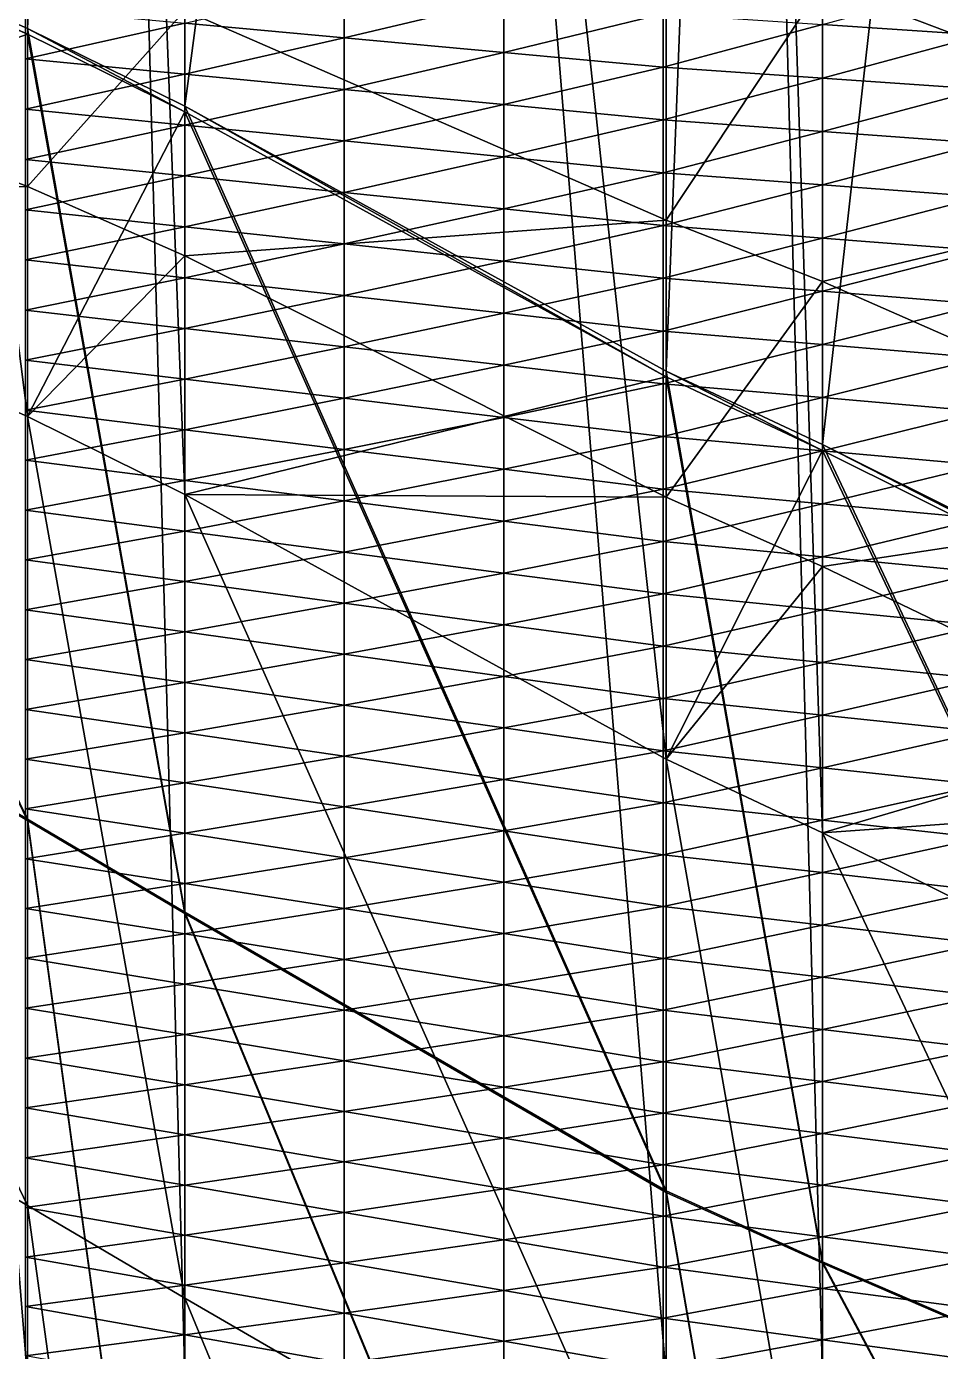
# Model space of a CAD drawing. Header units: metres. Extents: x -3 to 177, y -14 to 14.
# Drawn here: x 27.954 to 31.035, y -9.907 to -5.437 of the extents above; entities that cross this region are included whole.
import ezdxf

# ---------------------------------------------------------------- set-up
doc = ezdxf.new("R2010")
doc.units = ezdxf.units.M
for name, color, linetype, true_color in [('DB_5', 7, 'Continuous', 0x99866a), ('HOLD_5', 7, 'Continuous', 0xdf9582), ('HULL', 7, 'Continuous', 0x528ba5), ('PARTITION_5_S', 7, 'Continuous', 0xc9ac7a), ('WBT_5_S', 7, 'Continuous', 0x417c9f)]:
    doc.layers.add(name, color=color, linetype=linetype, true_color=true_color)

msp = doc.modelspace()

# ---------------------------------------------------------------- linework, layer by layer
at = {"layer": 'DB_5'}
for points in [[(30.6375, 8.157, 1.75), (32.2637, -8.9679, 1.75), (32.2637, 8.9679, 1.75)], [(30.1105, 7.9089, 1.75), (30.6375, -8.157, 1.75), (30.6375, 8.157, 1.75)], [(30.6375, 8.157, 1.75), (30.6375, -8.157, 1.75), (32.2637, -8.9679, 1.75)], [(28.4875, 7.0151, 1.75), (30.1105, -7.9089, 1.75), (30.1105, 7.9089, 1.75)], [(30.1105, 7.9089, 1.75), (30.1105, -7.9089, 1.75), (30.6375, -8.157, 1.75)], [(27.9572, 6.7528, 1.75), (28.4875, -7.0151, 1.75), (28.4875, 7.0151, 1.75)], [(28.4875, 7.0151, 1.75), (28.4875, -7.0151, 1.75), (30.1105, -7.9089, 1.75)], [(26.3375, 6.0386, 1.75), (27.9572, -6.7528, 1.75), (27.9572, 6.7528, 1.75)], [(27.9572, 6.7528, 1.75), (27.9572, -6.7528, 1.75), (28.4875, -7.0151, 1.75)], [(26.3375, 6.0386, 1.75), (26.3375, -6.0386, 1.75), (27.9572, -6.7528, 1.75)], [(30.6375, -5.2937, 0.7), (32.2637, -4.6807, 0.35), (32.2637, -5.9101, 0.7)], [(28.4875, -5.3827, 1.05), (30.1105, -5.1135, 0.7), (30.1105, -6.09, 1.05)], [(30.1105, -6.09, 1.05), (30.1105, -5.1135, 0.7), (30.6375, -5.2937, 0.7)], [(26.3375, -5.3452, 1.4), (27.9572, -5.1788, 1.05), (27.9572, -5.9763, 1.4)], [(27.9572, -5.9763, 1.4), (27.9572, -5.1788, 1.05), (28.4875, -5.3827, 1.05)], [(30.1105, -6.09, 1.05), (30.6375, -5.2937, 0.7), (30.6375, -6.2967, 1.05)], [(30.6375, -6.2967, 1.05), (30.6375, -5.2937, 0.7), (32.2637, -5.9101, 0.7)], [(26.3375, -6.0386, 1.75), (26.3375, -5.3452, 1.4), (27.9572, -5.9763, 1.4)], [(27.9572, -5.9763, 1.4), (28.4875, -5.3827, 1.05), (28.4875, -6.2104, 1.4)], [(28.4875, -6.2104, 1.4), (28.4875, -5.3827, 1.05), (30.1105, -6.09, 1.05)], [(30.6375, -6.2967, 1.05), (32.2637, -5.9101, 0.7), (32.2637, -7.0127, 1.05)], [(26.3375, -6.0386, 1.75), (27.9572, -5.9763, 1.4), (27.9572, -6.7528, 1.75)], [(27.9572, -6.7528, 1.75), (27.9572, -5.9763, 1.4), (28.4875, -6.2104, 1.4)], [(28.4875, -6.2104, 1.4), (30.1105, -6.09, 1.05), (30.1105, -7.0243, 1.4)], [(30.1105, -7.0243, 1.4), (30.1105, -6.09, 1.05), (30.6375, -6.2967, 1.05)], [(27.9572, -6.7528, 1.75), (28.4875, -6.2104, 1.4), (28.4875, -7.0151, 1.75)], [(28.4875, -7.0151, 1.75), (28.4875, -6.2104, 1.4), (30.1105, -7.0243, 1.4)], [(30.1105, -7.0243, 1.4), (30.6375, -6.2967, 1.05), (30.6375, -7.2582, 1.4)], [(30.6375, -7.2582, 1.4), (30.6375, -6.2967, 1.05), (32.2637, -7.0127, 1.05)], [(28.4875, -7.0151, 1.75), (30.1105, -7.0243, 1.4), (30.1105, -7.9089, 1.75)], [(30.6375, -7.2582, 1.4), (32.2637, -7.0127, 1.05), (32.2637, -8.0407, 1.4)], [(30.1105, -7.9089, 1.75), (30.1105, -7.0243, 1.4), (30.6375, -7.2582, 1.4)], [(30.1105, -7.9089, 1.75), (30.6375, -7.2582, 1.4), (30.6375, -8.157, 1.75)], [(30.6375, -8.157, 1.75), (30.6375, -7.2582, 1.4), (32.2637, -8.0407, 1.4)], [(30.6375, -8.157, 1.75), (32.2637, -8.0407, 1.4), (32.2637, -8.9679, 1.75)]]:
    msp.add_3dface(points, dxfattribs=at)
at = {"layer": 'HOLD_5'}
for points in [[(26.3375, 9.996, 14.6), (26.3375, -9.996, 14.6), (27.9572, -9.996, 14.6)], [(26.3375, 9.996, 14.6), (27.9572, -9.996, 14.6), (27.9572, 9.996, 14.6)], [(27.9572, 9.996, 14.6), (27.9572, -9.996, 14.6), (28.4875, -9.996, 14.6)], [(27.9572, 9.996, 14.6), (28.4875, -9.996, 14.6), (28.4875, 9.996, 14.6)], [(28.4875, 9.996, 14.6), (28.4875, -9.996, 14.6), (30.1105, -9.996, 14.6)], [(28.4875, 9.996, 14.6), (30.1105, -9.996, 14.6), (30.1105, 9.996, 14.6)], [(30.1105, 9.996, 14.6), (30.1105, -9.996, 14.6), (30.6375, -9.996, 14.6)], [(30.1105, 9.996, 14.6), (30.6375, -9.996, 14.6), (30.6375, 9.996, 14.6)], [(30.6375, 9.996, 14.6), (30.6375, -9.996, 14.6), (32.2637, -9.996, 14.6)], [(30.6375, 9.996, 14.6), (32.2637, -9.996, 14.6), (32.2637, 9.996, 14.6)], [(30.6375, -6.8471, 1.75), (30.6375, 6.8471, 1.75), (32.2637, 7.6584, 1.75)], [(30.6375, -6.8471, 1.75), (32.2637, 7.6584, 1.75), (32.2637, -7.6584, 1.75)], [(30.1105, -6.599, 1.75), (30.1105, 6.599, 1.75), (30.6375, 6.8471, 1.75)], [(30.1105, -6.599, 1.75), (30.6375, 6.8471, 1.75), (30.6375, -6.8471, 1.75)], [(28.4875, -5.7053, 1.75), (28.4875, 5.7053, 1.75), (30.1105, 6.599, 1.75)], [(28.4875, -5.7053, 1.75), (30.1105, 6.599, 1.75), (30.1105, -6.599, 1.75)], [(27.9572, -5.4432, 1.75), (27.9572, 5.4432, 1.75), (28.4875, 5.7053, 1.75)], [(27.9572, -5.4432, 1.75), (28.4875, 5.7053, 1.75), (28.4875, -5.7053, 1.75)], [(26.3375, -4.7297, 1.75), (27.9572, 5.4432, 1.75), (27.9572, -5.4432, 1.75)], [(26.3375, -7.1637, 3.0035), (26.3375, -4.7297, 1.75), (27.9572, -8.1114, 3.0035)], [(26.3375, -4.7297, 1.75), (27.9572, -5.4432, 1.75), (27.9572, -8.1114, 3.0035)], [(27.9572, -8.1114, 3.0035), (27.9572, -5.4432, 1.75), (28.4875, -8.4243, 3.0035)], [(27.9572, -5.4432, 1.75), (28.4875, -5.7053, 1.75), (28.4875, -8.4243, 3.0035)], [(28.4875, -8.4243, 3.0035), (28.4875, -5.7053, 1.75), (30.1105, -9.3652, 3.0034)], [(28.4875, -5.7053, 1.75), (30.1105, -6.599, 1.75), (30.1105, -9.3652, 3.0034)], [(30.1105, -9.3652, 3.0034), (30.1105, -6.599, 1.75), (30.6375, -9.6042, 3.0034)], [(30.1105, -6.599, 1.75), (30.6375, -6.8471, 1.75), (30.6375, -9.6042, 3.0034)], [(30.6375, -9.6042, 3.0034), (30.6375, -6.8471, 1.75), (32.2637, -10.3059, 3.0033)], [(30.6375, -6.8471, 1.75), (32.2637, -7.6584, 1.75), (32.2637, -10.3059, 3.0033)], [(26.3375, -11.4062, 5.7529), (26.3375, -7.1637, 3.0035), (27.9572, -11.8461, 5.7527)], [(26.3375, -7.1637, 3.0035), (27.9572, -8.1114, 3.0035), (27.9572, -11.8461, 5.7527)], [(27.9572, -11.8461, 5.7527), (27.9572, -8.1114, 3.0035), (28.4875, -11.978, 5.7526)], [(27.9572, -8.1114, 3.0035), (28.4875, -8.4243, 3.0035), (28.4875, -11.978, 5.7526)], [(28.4875, -11.978, 5.7526), (28.4875, -8.4243, 3.0035), (30.1105, -12.3503, 5.7523)], [(28.4875, -8.4243, 3.0035), (30.1105, -9.3652, 3.0034), (30.1105, -12.3503, 5.7523)], [(30.1105, -12.3503, 5.7523), (30.1105, -9.3652, 3.0034), (30.6375, -12.4294, 5.7522)], [(30.1105, -9.3652, 3.0034), (30.6375, -9.6042, 3.0034), (30.6375, -12.4294, 5.7522)], [(30.6375, -12.4294, 5.7522), (30.6375, -9.6042, 3.0034), (32.2637, -12.6575, 5.7519)], [(30.6375, -9.6042, 3.0034), (32.2637, -10.3059, 3.0033), (32.2637, -12.6575, 5.7519)]]:
    msp.add_3dface(points, dxfattribs=at)
at = {"layer": 'HULL'}
for points in [[(28.4875, -5.4255, 1.0676), (29.025, -5.3002, 0.9306), (29.025, -5.4748, 0.999)], [(29.025, -5.4748, 0.999), (29.025, -5.3002, 0.9306), (29.5625, -5.3473, 0.8645)], [(30.6375, -5.4304, 0.746), (31.175, -5.284, 0.6348), (31.175, -5.4663, 0.6936)], [(29.025, -5.4748, 0.999), (29.5625, -5.3473, 0.8645), (29.5625, -5.5241, 0.9304)], [(29.5625, -5.5241, 0.9304), (29.5625, -5.3473, 0.8645), (30.1, -5.3945, 0.7984)], [(27.95, -5.5461, 1.2105), (27.95, -5.3761, 1.1362), (28.4875, -5.4255, 1.0676)], [(29.5625, -5.5241, 0.9304), (30.1, -5.3945, 0.7984), (30.1, -5.5735, 0.8619)], [(30.1, -5.5735, 0.8619), (30.1, -5.3945, 0.7984), (30.6375, -5.4304, 0.746)], [(27.95, -5.5461, 1.2105), (28.4875, -5.4255, 1.0676), (28.4875, -5.5976, 1.1396)], [(28.4875, -5.5976, 1.1396), (28.4875, -5.4255, 1.0676), (29.025, -5.4748, 0.999)], [(30.1, -5.5735, 0.8619), (30.6375, -5.4304, 0.746), (30.6375, -5.6109, 0.8075)], [(30.6375, -5.6109, 0.8075), (30.6375, -5.4304, 0.746), (31.175, -5.4663, 0.6936)], [(28.4875, -5.5976, 1.1396), (29.025, -5.4748, 0.999), (29.025, -5.649, 1.0687)], [(29.025, -5.649, 1.0687), (29.025, -5.4748, 0.999), (29.5625, -5.5241, 0.9304)], [(30.6375, -5.6109, 0.8075), (31.175, -5.4663, 0.6936), (31.175, -5.6483, 0.7531)], [(29.025, -5.649, 1.0687), (29.5625, -5.5241, 0.9304), (29.5625, -5.7004, 0.9978)], [(29.5625, -5.7004, 0.9978), (29.5625, -5.5241, 0.9304), (30.1, -5.5735, 0.8619)], [(27.95, -5.7158, 1.2855), (27.95, -5.5461, 1.2105), (28.4875, -5.5976, 1.1396)], [(29.5625, -5.7004, 0.9978), (30.1, -5.5735, 0.8619), (30.1, -5.7519, 0.9269)], [(30.1, -5.7519, 0.9269), (30.1, -5.5735, 0.8619), (30.6375, -5.6109, 0.8075)], [(27.95, -5.7158, 1.2855), (28.4875, -5.5976, 1.1396), (28.4875, -5.7694, 1.2122)], [(28.4875, -5.7694, 1.2122), (28.4875, -5.5976, 1.1396), (29.025, -5.649, 1.0687)], [(30.1, -5.7519, 0.9269), (30.6375, -5.6109, 0.8075), (30.6375, -5.7909, 0.8704)], [(30.6375, -5.7909, 0.8704), (30.6375, -5.6109, 0.8075), (31.175, -5.6483, 0.7531)], [(28.4875, -5.7694, 1.2122), (29.025, -5.649, 1.0687), (29.025, -5.8229, 1.1389)], [(29.025, -5.8229, 1.1389), (29.025, -5.649, 1.0687), (29.5625, -5.7004, 0.9978)], [(30.6375, -5.7909, 0.8704), (31.175, -5.6483, 0.7531), (31.175, -5.8299, 0.814)], [(27.95, -5.8853, 1.3609), (27.95, -5.7158, 1.2855), (28.4875, -5.7694, 1.2122)], [(29.025, -5.8229, 1.1389), (29.5625, -5.7004, 0.9978), (29.5625, -5.8765, 1.0656)], [(29.5625, -5.8765, 1.0656), (29.5625, -5.7004, 0.9978), (30.1, -5.7519, 0.9269)], [(29.5625, -5.8765, 1.0656), (30.1, -5.7519, 0.9269), (30.1, -5.9301, 0.9923)], [(30.1, -5.9301, 0.9923), (30.1, -5.7519, 0.9269), (30.6375, -5.7909, 0.8704)], [(27.95, -5.8853, 1.3609), (28.4875, -5.7694, 1.2122), (28.4875, -5.941, 1.2852)], [(28.4875, -5.941, 1.2852), (28.4875, -5.7694, 1.2122), (29.025, -5.8229, 1.1389)], [(30.1, -5.9301, 0.9923), (30.6375, -5.7909, 0.8704), (30.6375, -5.9707, 0.9339)], [(30.6375, -5.9707, 0.9339), (30.6375, -5.7909, 0.8704), (31.175, -5.8299, 0.814)], [(28.4875, -5.941, 1.2852), (29.025, -5.8229, 1.1389), (29.025, -5.9967, 1.2095)], [(29.025, -5.9967, 1.2095), (29.025, -5.8229, 1.1389), (29.5625, -5.8765, 1.0656)], [(30.6375, -5.9707, 0.9339), (31.175, -5.8299, 0.814), (31.175, -6.0112, 0.8754)], [(27.95, -6.0548, 1.4363), (27.95, -5.8853, 1.3609), (28.4875, -5.941, 1.2852)], [(29.025, -5.9967, 1.2095), (29.5625, -5.8765, 1.0656), (29.5625, -6.0524, 1.1339)], [(29.5625, -6.0524, 1.1339), (29.5625, -5.8765, 1.0656), (30.1, -5.9301, 0.9923)], [(27.95, -6.0548, 1.4363), (28.4875, -5.941, 1.2852), (28.4875, -6.1126, 1.3583)], [(28.4875, -6.1126, 1.3583), (28.4875, -5.941, 1.2852), (29.025, -5.9967, 1.2095)], [(29.5625, -6.0524, 1.1339), (30.1, -5.9301, 0.9923), (30.1, -6.1082, 1.0582)], [(30.1, -6.1082, 1.0582), (30.1, -5.9301, 0.9923), (30.6375, -5.9707, 0.9339)], [(30.1, -6.1082, 1.0582), (30.6375, -5.9707, 0.9339), (30.6375, -6.1503, 0.9978)], [(30.6375, -6.1503, 0.9978), (30.6375, -5.9707, 0.9339), (31.175, -6.0112, 0.8754)], [(28.4875, -6.1126, 1.3583), (29.025, -5.9967, 1.2095), (29.025, -6.1705, 1.2802)], [(29.025, -6.1705, 1.2802), (29.025, -5.9967, 1.2095), (29.5625, -6.0524, 1.1339)], [(30.6375, -6.1503, 0.9978), (31.175, -6.0112, 0.8754), (31.175, -6.1925, 0.9374)], [(27.95, -6.2242, 1.5119), (27.95, -6.0548, 1.4363), (28.4875, -6.1126, 1.3583)], [(29.025, -6.1705, 1.2802), (29.5625, -6.0524, 1.1339), (29.5625, -6.2283, 1.2022)], [(29.5625, -6.2283, 1.2022), (29.5625, -6.0524, 1.1339), (30.1, -6.1082, 1.0582)], [(27.95, -6.2242, 1.5119), (28.4875, -6.1126, 1.3583), (28.4875, -6.2842, 1.4315)], [(28.4875, -6.2842, 1.4315), (28.4875, -6.1126, 1.3583), (29.025, -6.1705, 1.2802)], [(29.5625, -6.2283, 1.2022), (30.1, -6.1082, 1.0582), (30.1, -6.2862, 1.1242)], [(30.1, -6.2862, 1.1242), (30.1, -6.1082, 1.0582), (30.6375, -6.1503, 0.9978)], [(30.1, -6.2862, 1.1242), (30.6375, -6.1503, 0.9978), (30.6375, -6.3299, 1.0618)], [(30.6375, -6.3299, 1.0618), (30.6375, -6.1503, 0.9978), (31.175, -6.1925, 0.9374)], [(28.4875, -6.2842, 1.4315), (29.025, -6.1705, 1.2802), (29.025, -6.3442, 1.3512)], [(29.025, -6.3442, 1.3512), (29.025, -6.1705, 1.2802), (29.5625, -6.2283, 1.2022)], [(30.6375, -6.3299, 1.0618), (31.175, -6.1925, 0.9374), (31.175, -6.3736, 0.9995)], [(27.95, -6.3934, 1.5881), (27.95, -6.2242, 1.5119), (28.4875, -6.2842, 1.4315)], [(29.025, -6.3442, 1.3512), (29.5625, -6.2283, 1.2022), (29.5625, -6.4041, 1.2709)], [(29.5625, -6.4041, 1.2709), (29.5625, -6.2283, 1.2022), (30.1, -6.2862, 1.1242)], [(27.95, -6.3934, 1.5881), (28.4875, -6.2842, 1.4315), (28.4875, -6.4555, 1.5053)], [(28.4875, -6.4555, 1.5053), (28.4875, -6.2842, 1.4315), (29.025, -6.3442, 1.3512)], [(29.5625, -6.4041, 1.2709), (30.1, -6.2862, 1.1242), (30.1, -6.4641, 1.1905)], [(30.1, -6.4641, 1.1905), (30.1, -6.2862, 1.1242), (30.6375, -6.3299, 1.0618)], [(28.4875, -6.4555, 1.5053), (29.025, -6.3442, 1.3512), (29.025, -6.5177, 1.4225)], [(29.025, -6.5177, 1.4225), (29.025, -6.3442, 1.3512), (29.5625, -6.4041, 1.2709)], [(30.1, -6.4641, 1.1905), (30.6375, -6.3299, 1.0618), (30.6375, -6.5093, 1.1263)], [(30.6375, -6.5093, 1.1263), (30.6375, -6.3299, 1.0618), (31.175, -6.3736, 0.9995)], [(30.6375, -6.5093, 1.1263), (31.175, -6.3736, 0.9995), (31.175, -6.5546, 1.0621)], [(27.95, -6.5624, 1.6646), (27.95, -6.3934, 1.5881), (28.4875, -6.4555, 1.5053)], [(29.025, -6.5177, 1.4225), (29.5625, -6.4041, 1.2709), (29.5625, -6.5798, 1.3397)], [(29.5625, -6.5798, 1.3397), (29.5625, -6.4041, 1.2709), (30.1, -6.4641, 1.1905)], [(27.95, -6.5624, 1.6646), (28.4875, -6.4555, 1.5053), (28.4875, -6.6267, 1.5794)], [(28.4875, -6.6267, 1.5794), (28.4875, -6.4555, 1.5053), (29.025, -6.5177, 1.4225)], [(29.5625, -6.5798, 1.3397), (30.1, -6.4641, 1.1905), (30.1, -6.6419, 1.2569)], [(30.1, -6.6419, 1.2569), (30.1, -6.4641, 1.1905), (30.6375, -6.5093, 1.1263)], [(28.4875, -6.6267, 1.5794), (29.025, -6.5177, 1.4225), (29.025, -6.691, 1.4942)], [(29.025, -6.691, 1.4942), (29.025, -6.5177, 1.4225), (29.5625, -6.5798, 1.3397)], [(30.1, -6.6419, 1.2569), (30.6375, -6.5093, 1.1263), (30.6375, -6.6888, 1.1909)], [(30.6375, -6.6888, 1.1909), (30.6375, -6.5093, 1.1263), (31.175, -6.5546, 1.0621)], [(27.95, -6.7311, 1.7416), (27.95, -6.5624, 1.6646), (28.4875, -6.6267, 1.5794)], [(30.6375, -6.6888, 1.1909), (31.175, -6.5546, 1.0621), (31.175, -6.7356, 1.1248)], [(29.025, -6.691, 1.4942), (29.5625, -6.5798, 1.3397), (29.5625, -6.7553, 1.409)], [(29.5625, -6.7553, 1.409), (29.5625, -6.5798, 1.3397), (30.1, -6.6419, 1.2569)], [(27.95, -6.7311, 1.7416), (28.4875, -6.6267, 1.5794), (28.4875, -6.7976, 1.654)], [(28.4875, -6.7976, 1.654), (28.4875, -6.6267, 1.5794), (29.025, -6.691, 1.4942)], [(29.5625, -6.7553, 1.409), (30.1, -6.6419, 1.2569), (30.1, -6.8196, 1.3239)], [(30.1, -6.8196, 1.3239), (30.1, -6.6419, 1.2569), (30.6375, -6.6888, 1.1909)], [(28.4875, -6.7976, 1.654), (29.025, -6.691, 1.4942), (29.025, -6.8641, 1.5664)], [(29.025, -6.8641, 1.5664), (29.025, -6.691, 1.4942), (29.5625, -6.7553, 1.409)], [(30.1, -6.8196, 1.3239), (30.6375, -6.6888, 1.1909), (30.6375, -6.868, 1.256)], [(30.6375, -6.868, 1.256), (30.6375, -6.6888, 1.1909), (31.175, -6.7356, 1.1248)], [(27.95, -6.8997, 1.8191), (27.95, -6.7311, 1.7416), (28.4875, -6.7976, 1.654)], [(30.6375, -6.868, 1.256), (31.175, -6.7356, 1.1248), (31.175, -6.9164, 1.188)], [(29.025, -6.8641, 1.5664), (29.5625, -6.7553, 1.409), (29.5625, -6.9306, 1.4789)], [(29.5625, -6.9306, 1.4789), (29.5625, -6.7553, 1.409), (30.1, -6.8196, 1.3239)], [(27.95, -6.8997, 1.8191), (28.4875, -6.7976, 1.654), (28.4875, -6.9683, 1.7292)], [(28.4875, -6.9683, 1.7292), (28.4875, -6.7976, 1.654), (29.025, -6.8641, 1.5664)], [(29.5625, -6.9306, 1.4789), (30.1, -6.8196, 1.3239), (30.1, -6.9971, 1.3913)], [(30.1, -6.9971, 1.3913), (30.1, -6.8196, 1.3239), (30.6375, -6.868, 1.256)], [(28.4875, -6.9683, 1.7292), (29.025, -6.8641, 1.5664), (29.025, -7.037, 1.6393)], [(29.025, -7.037, 1.6393), (29.025, -6.8641, 1.5664), (29.5625, -6.9306, 1.4789)], [(30.1, -6.9971, 1.3913), (30.6375, -6.868, 1.256), (30.6375, -7.047, 1.3215)], [(30.6375, -7.047, 1.3215), (30.6375, -6.868, 1.256), (31.175, -6.9164, 1.188)], [(27.95, -7.068, 1.8972), (27.95, -6.8997, 1.8191), (28.4875, -6.9683, 1.7292)], [(30.6375, -7.047, 1.3215), (31.175, -6.9164, 1.188), (31.175, -7.097, 1.2517)], [(27.95, -7.068, 1.8972), (28.4875, -6.9683, 1.7292), (28.4875, -7.1388, 1.805)], [(28.4875, -7.1388, 1.805), (28.4875, -6.9683, 1.7292), (29.025, -7.037, 1.6393)], [(29.025, -7.037, 1.6393), (29.5625, -6.9306, 1.4789), (29.5625, -7.1057, 1.5493)], [(29.5625, -7.1057, 1.5493), (29.5625, -6.9306, 1.4789), (30.1, -6.9971, 1.3913)], [(29.5625, -7.1057, 1.5493), (30.1, -6.9971, 1.3913), (30.1, -7.1743, 1.4594)], [(30.1, -7.1743, 1.4594), (30.1, -6.9971, 1.3913), (30.6375, -7.047, 1.3215)], [(28.4875, -7.1388, 1.805), (29.025, -7.037, 1.6393), (29.025, -7.2096, 1.7128)], [(29.025, -7.2096, 1.7128), (29.025, -7.037, 1.6393), (29.5625, -7.1057, 1.5493)], [(30.1, -7.1743, 1.4594), (30.6375, -7.047, 1.3215), (30.6375, -7.2258, 1.3878)], [(30.6375, -7.2258, 1.3878), (30.6375, -7.047, 1.3215), (31.175, -7.097, 1.2517)], [(27.95, -7.2362, 1.9756), (27.95, -7.068, 1.8972), (28.4875, -7.1388, 1.805)], [(29.025, -7.2096, 1.7128), (29.5625, -7.1057, 1.5493), (29.5625, -7.2804, 1.6207)], [(29.5625, -7.2804, 1.6207), (29.5625, -7.1057, 1.5493), (30.1, -7.1743, 1.4594)], [(30.6375, -7.2258, 1.3878), (31.175, -7.097, 1.2517), (31.175, -7.2773, 1.3161)], [(27.95, -7.2362, 1.9756), (28.4875, -7.1388, 1.805), (28.4875, -7.3091, 1.8813)], [(28.4875, -7.3091, 1.8813), (28.4875, -7.1388, 1.805), (29.025, -7.2096, 1.7128)], [(29.5625, -7.2804, 1.6207), (30.1, -7.1743, 1.4594), (30.1, -7.3512, 1.5285)], [(30.1, -7.3512, 1.5285), (30.1, -7.1743, 1.4594), (30.6375, -7.2258, 1.3878)], [(27.95, -7.4043, 2.0541), (27.95, -7.2362, 1.9756), (28.4875, -7.3091, 1.8813)], [(28.4875, -7.3091, 1.8813), (29.025, -7.2096, 1.7128), (29.025, -7.382, 1.7869)], [(29.025, -7.382, 1.7869), (29.025, -7.2096, 1.7128), (29.5625, -7.2804, 1.6207)], [(30.1, -7.3512, 1.5285), (30.6375, -7.2258, 1.3878), (30.6375, -7.4042, 1.4551)], [(30.6375, -7.4042, 1.4551), (30.6375, -7.2258, 1.3878), (31.175, -7.2773, 1.3161)], [(29.025, -7.382, 1.7869), (29.5625, -7.2804, 1.6207), (29.5625, -7.4548, 1.6926)], [(29.5625, -7.4548, 1.6926), (29.5625, -7.2804, 1.6207), (30.1, -7.3512, 1.5285)], [(30.6375, -7.4042, 1.4551), (31.175, -7.2773, 1.3161), (31.175, -7.4573, 1.3817)], [(27.95, -7.4043, 2.0541), (28.4875, -7.3091, 1.8813), (28.4875, -7.4793, 1.9578)], [(28.4875, -7.4793, 1.9578), (28.4875, -7.3091, 1.8813), (29.025, -7.382, 1.7869)], [(29.5625, -7.4548, 1.6926), (30.1, -7.3512, 1.5285), (30.1, -7.5277, 1.5983)], [(30.1, -7.5277, 1.5983), (30.1, -7.3512, 1.5285), (30.6375, -7.4042, 1.4551)], [(27.95, -7.5724, 2.1331), (27.95, -7.4043, 2.0541), (28.4875, -7.4793, 1.9578)], [(28.4875, -7.4793, 1.9578), (29.025, -7.382, 1.7869), (29.025, -7.5542, 1.8614)], [(29.025, -7.5542, 1.8614), (29.025, -7.382, 1.7869), (29.5625, -7.4548, 1.6926)], [(30.1, -7.5277, 1.5983), (30.6375, -7.4042, 1.4551), (30.6375, -7.5824, 1.5231)], [(30.6375, -7.5824, 1.5231), (30.6375, -7.4042, 1.4551), (31.175, -7.4573, 1.3817)], [(29.025, -7.5542, 1.8614), (29.5625, -7.4548, 1.6926), (29.5625, -7.6291, 1.765)], [(29.5625, -7.6291, 1.765), (29.5625, -7.4548, 1.6926), (30.1, -7.5277, 1.5983)], [(30.6375, -7.5824, 1.5231), (31.175, -7.4573, 1.3817), (31.175, -7.637, 1.4478)], [(27.95, -7.5724, 2.1331), (28.4875, -7.4793, 1.9578), (28.4875, -7.6493, 2.0348)], [(28.4875, -7.6493, 2.0348), (28.4875, -7.4793, 1.9578), (29.025, -7.5542, 1.8614)], [(29.5625, -7.6291, 1.765), (30.1, -7.5277, 1.5983), (30.1, -7.7041, 1.6687)], [(30.1, -7.7041, 1.6687), (30.1, -7.5277, 1.5983), (30.6375, -7.5824, 1.5231)], [(27.95, -7.7404, 2.2121), (27.95, -7.5724, 2.1331), (28.4875, -7.6493, 2.0348)], [(28.4875, -7.6493, 2.0348), (29.025, -7.5542, 1.8614), (29.025, -7.7262, 1.9366)], [(29.025, -7.7262, 1.9366), (29.025, -7.5542, 1.8614), (29.5625, -7.6291, 1.765)], [(30.1, -7.7041, 1.6687), (30.6375, -7.5824, 1.5231), (30.6375, -7.7602, 1.592)], [(30.6375, -7.7602, 1.592), (30.6375, -7.5824, 1.5231), (31.175, -7.637, 1.4478)], [(29.025, -7.7262, 1.9366), (29.5625, -7.6291, 1.765), (29.5625, -7.8031, 1.8384)], [(29.5625, -7.8031, 1.8384), (29.5625, -7.6291, 1.765), (30.1, -7.7041, 1.6687)], [(30.6375, -7.7602, 1.592), (31.175, -7.637, 1.4478), (31.175, -7.8163, 1.5154)], [(27.95, -7.7404, 2.2121), (28.4875, -7.6493, 2.0348), (28.4875, -7.8192, 2.1121)], [(28.4875, -7.8192, 2.1121), (28.4875, -7.6493, 2.0348), (29.025, -7.7262, 1.9366)], [(28.4875, -7.8192, 2.1121), (29.025, -7.7262, 1.9366), (29.025, -7.898, 2.0121)], [(29.025, -7.898, 2.0121), (29.025, -7.7262, 1.9366), (29.5625, -7.8031, 1.8384)], [(29.5625, -7.8031, 1.8384), (30.1, -7.7041, 1.6687), (30.1, -7.88, 1.7401)], [(30.1, -7.88, 1.7401), (30.1, -7.7041, 1.6687), (30.6375, -7.7602, 1.592)], [(27.95, -7.9081, 2.2918), (27.95, -7.7404, 2.2121), (28.4875, -7.8192, 2.1121)], [(30.1, -7.88, 1.7401), (30.6375, -7.7602, 1.592), (30.6375, -7.9376, 1.662)], [(30.6375, -7.9376, 1.662), (30.6375, -7.7602, 1.592), (31.175, -7.8163, 1.5154)], [(27.95, -7.9081, 2.2918), (28.4875, -7.8192, 2.1121), (28.4875, -7.9888, 2.1902)], [(28.4875, -7.9888, 2.1902), (28.4875, -7.8192, 2.1121), (29.025, -7.898, 2.0121)], [(29.025, -7.898, 2.0121), (29.5625, -7.8031, 1.8384), (29.5625, -7.9768, 1.9121)], [(29.5625, -7.9768, 1.9121), (29.5625, -7.8031, 1.8384), (30.1, -7.88, 1.7401)], [(30.6375, -7.9376, 1.662), (31.175, -7.8163, 1.5154), (31.175, -7.9952, 1.5839)], [(27.95, -8.0762, 2.3708), (27.95, -7.9081, 2.2918), (28.4875, -7.9888, 2.1902)], [(28.4875, -7.9888, 2.1902), (29.025, -7.898, 2.0121), (29.025, -8.0694, 2.0886)], [(29.025, -8.0694, 2.0886), (29.025, -7.898, 2.0121), (29.5625, -7.9768, 1.9121)], [(29.5625, -7.9768, 1.9121), (30.1, -7.88, 1.7401), (30.1, -8.0556, 1.8121)], [(30.1, -8.0556, 1.8121), (30.1, -7.88, 1.7401), (30.6375, -7.9376, 1.662)], [(30.1, -8.0556, 1.8121), (30.6375, -7.9376, 1.662), (30.6375, -8.1147, 1.7328)], [(30.6375, -8.1147, 1.7328), (30.6375, -7.9376, 1.662), (31.175, -7.9952, 1.5839)], [(27.95, -8.0762, 2.3708), (28.4875, -7.9888, 2.1902), (28.4875, -8.1586, 2.2678)], [(28.4875, -8.1586, 2.2678), (28.4875, -7.9888, 2.1902), (29.025, -8.0694, 2.0886)], [(29.025, -8.0694, 2.0886), (29.5625, -7.9768, 1.9121), (29.5625, -8.1501, 1.987)], [(29.5625, -8.1501, 1.987), (29.5625, -7.9768, 1.9121), (30.1, -8.0556, 1.8121)], [(30.6375, -8.1147, 1.7328), (31.175, -7.9952, 1.5839), (31.175, -8.1737, 1.6534)], [(27.95, -8.2442, 2.45), (27.95, -8.0762, 2.3708), (28.4875, -8.1586, 2.2678)], [(28.4875, -8.1586, 2.2678), (29.025, -8.0694, 2.0886), (29.025, -8.2411, 2.1647)], [(29.025, -8.2411, 2.1647), (29.025, -8.0694, 2.0886), (29.5625, -8.1501, 1.987)], [(29.5625, -8.1501, 1.987), (30.1, -8.0556, 1.8121), (30.1, -8.2308, 1.8854)], [(30.1, -8.2308, 1.8854), (30.1, -8.0556, 1.8121), (30.6375, -8.1147, 1.7328)], [(30.1, -8.2308, 1.8854), (30.6375, -8.1147, 1.7328), (30.6375, -8.2913, 1.8047)], [(30.6375, -8.2913, 1.8047), (30.6375, -8.1147, 1.7328), (31.175, -8.1737, 1.6534)], [(27.95, -8.2442, 2.45), (28.4875, -8.1586, 2.2678), (28.4875, -8.3283, 2.3457)], [(28.4875, -8.3283, 2.3457), (28.4875, -8.1586, 2.2678), (29.025, -8.2411, 2.1647)], [(29.025, -8.2411, 2.1647), (29.5625, -8.1501, 1.987), (29.5625, -8.3235, 2.0617)], [(29.5625, -8.3235, 2.0617), (29.5625, -8.1501, 1.987), (30.1, -8.2308, 1.8854)], [(30.6375, -8.2913, 1.8047), (31.175, -8.1737, 1.6534), (31.175, -8.3518, 1.724)], [(27.95, -8.4122, 2.5294), (27.95, -8.2442, 2.45), (28.4875, -8.3283, 2.3457)], [(28.4875, -8.3283, 2.3457), (29.025, -8.2411, 2.1647), (29.025, -8.4125, 2.2413)], [(29.025, -8.4125, 2.2413), (29.025, -8.2411, 2.1647), (29.5625, -8.3235, 2.0617)], [(29.5625, -8.3235, 2.0617), (30.1, -8.2308, 1.8854), (30.1, -8.4059, 1.9587)], [(30.1, -8.4059, 1.9587), (30.1, -8.2308, 1.8854), (30.6375, -8.2913, 1.8047)], [(30.1, -8.4059, 1.9587), (30.6375, -8.2913, 1.8047), (30.6375, -8.4679, 1.8768)], [(30.6375, -8.4679, 1.8768), (30.6375, -8.2913, 1.8047), (31.175, -8.3518, 1.724)], [(27.95, -8.4122, 2.5294), (28.4875, -8.3283, 2.3457), (28.4875, -8.498, 2.4239)], [(28.4875, -8.498, 2.4239), (28.4875, -8.3283, 2.3457), (29.025, -8.4125, 2.2413)], [(29.025, -8.4125, 2.2413), (29.5625, -8.3235, 2.0617), (29.5625, -8.4966, 2.137)], [(29.5625, -8.4966, 2.137), (29.5625, -8.3235, 2.0617), (30.1, -8.4059, 1.9587)], [(30.6375, -8.4679, 1.8768), (31.175, -8.3518, 1.724), (31.175, -8.5298, 1.7949)], [(27.95, -8.5803, 2.6085), (27.95, -8.4122, 2.5294), (28.4875, -8.498, 2.4239)], [(28.4875, -8.498, 2.4239), (29.025, -8.4125, 2.2413), (29.025, -8.5837, 2.3184)], [(29.025, -8.5837, 2.3184), (29.025, -8.4125, 2.2413), (29.5625, -8.4966, 2.137)], [(29.5625, -8.4966, 2.137), (30.1, -8.4059, 1.9587), (30.1, -8.5808, 2.0326)], [(30.1, -8.5808, 2.0326), (30.1, -8.4059, 1.9587), (30.6375, -8.4679, 1.8768)], [(30.1, -8.5808, 2.0326), (30.6375, -8.4679, 1.8768), (30.6375, -8.6442, 1.9496)], [(30.6375, -8.6442, 1.9496), (30.6375, -8.4679, 1.8768), (31.175, -8.5298, 1.7949)], [(27.95, -8.5803, 2.6085), (28.4875, -8.498, 2.4239), (28.4875, -8.6676, 2.5022)], [(28.4875, -8.6676, 2.5022), (28.4875, -8.498, 2.4239), (29.025, -8.5837, 2.3184)], [(29.025, -8.5837, 2.3184), (29.5625, -8.4966, 2.137), (29.5625, -8.6695, 2.2129)], [(29.5625, -8.6695, 2.2129), (29.5625, -8.4966, 2.137), (30.1, -8.5808, 2.0326)], [(30.6375, -8.6442, 1.9496), (31.175, -8.5298, 1.7949), (31.175, -8.7075, 1.8666)], [(27.95, -8.7485, 2.6875), (27.95, -8.5803, 2.6085), (28.4875, -8.6676, 2.5022)], [(29.5625, -8.6695, 2.2129), (30.1, -8.5808, 2.0326), (30.1, -8.7553, 2.1075)], [(30.1, -8.7553, 2.1075), (30.1, -8.5808, 2.0326), (30.6375, -8.6442, 1.9496)], [(28.4875, -8.6676, 2.5022), (29.025, -8.5837, 2.3184), (29.025, -8.7548, 2.3959)], [(29.025, -8.7548, 2.3959), (29.025, -8.5837, 2.3184), (29.5625, -8.6695, 2.2129)], [(27.95, -8.7485, 2.6875), (28.4875, -8.6676, 2.5022), (28.4875, -8.8372, 2.5806)], [(28.4875, -8.8372, 2.5806), (28.4875, -8.6676, 2.5022), (29.025, -8.7548, 2.3959)], [(29.025, -8.7548, 2.3959), (29.5625, -8.6695, 2.2129), (29.5625, -8.8421, 2.2896)], [(29.5625, -8.8421, 2.2896), (29.5625, -8.6695, 2.2129), (30.1, -8.7553, 2.1075)], [(30.1, -8.7553, 2.1075), (30.6375, -8.6442, 1.9496), (30.6375, -8.8201, 2.0233)], [(30.6375, -8.8201, 2.0233), (30.6375, -8.6442, 1.9496), (31.175, -8.7075, 1.8666)], [(30.6375, -8.8201, 2.0233), (31.175, -8.7075, 1.8666), (31.175, -8.8848, 1.9392)], [(27.95, -8.9168, 2.7665), (27.95, -8.7485, 2.6875), (28.4875, -8.8372, 2.5806)], [(28.4875, -8.8372, 2.5806), (29.025, -8.7548, 2.3959), (29.025, -8.9258, 2.4737)], [(29.025, -8.9258, 2.4737), (29.025, -8.7548, 2.3959), (29.5625, -8.8421, 2.2896)], [(29.5625, -8.8421, 2.2896), (30.1, -8.7553, 2.1075), (30.1, -8.9294, 2.1833)], [(30.1, -8.9294, 2.1833), (30.1, -8.7553, 2.1075), (30.6375, -8.8201, 2.0233)], [(27.95, -8.9168, 2.7665), (28.4875, -8.8372, 2.5806), (28.4875, -9.0068, 2.6591)], [(28.4875, -9.0068, 2.6591), (28.4875, -8.8372, 2.5806), (29.025, -8.9258, 2.4737)], [(29.025, -8.9258, 2.4737), (29.5625, -8.8421, 2.2896), (29.5625, -9.0145, 2.3668)], [(29.5625, -9.0145, 2.3668), (29.5625, -8.8421, 2.2896), (30.1, -8.9294, 2.1833)], [(30.1, -8.9294, 2.1833), (30.6375, -8.8201, 2.0233), (30.6375, -8.9956, 2.098)], [(30.6375, -8.9956, 2.098), (30.6375, -8.8201, 2.0233), (31.175, -8.8848, 1.9392)], [(30.6375, -8.9956, 2.098), (31.175, -8.8848, 1.9392), (31.175, -9.0618, 2.0128)], [(27.95, -9.085, 2.8458), (27.95, -8.9168, 2.7665), (28.4875, -9.0068, 2.6591)], [(28.4875, -9.0068, 2.6591), (29.025, -8.9258, 2.4737), (29.025, -9.0967, 2.5517)], [(29.025, -9.0967, 2.5517), (29.025, -8.9258, 2.4737), (29.5625, -9.0145, 2.3668)], [(29.5625, -9.0145, 2.3668), (30.1, -8.9294, 2.1833), (30.1, -9.1031, 2.2599)], [(30.1, -9.1031, 2.2599), (30.1, -8.9294, 2.1833), (30.6375, -8.9956, 2.098)], [(27.95, -9.085, 2.8458), (28.4875, -9.0068, 2.6591), (28.4875, -9.1761, 2.7381)], [(28.4875, -9.1761, 2.7381), (28.4875, -9.0068, 2.6591), (29.025, -9.0967, 2.5517)], [(29.025, -9.0967, 2.5517), (29.5625, -9.0145, 2.3668), (29.5625, -9.1866, 2.4443)], [(29.5625, -9.1866, 2.4443), (29.5625, -9.0145, 2.3668), (30.1, -9.1031, 2.2599)], [(30.1, -9.1031, 2.2599), (30.6375, -8.9956, 2.098), (30.6375, -9.1707, 2.1737)], [(30.6375, -9.1707, 2.1737), (30.6375, -8.9956, 2.098), (31.175, -9.0618, 2.0128)], [(30.6375, -9.1707, 2.1737), (31.175, -9.0618, 2.0128), (31.175, -9.2382, 2.0875)], [(27.95, -9.253, 2.9253), (27.95, -9.085, 2.8458), (28.4875, -9.1761, 2.7381)], [(28.4875, -9.1761, 2.7381), (29.025, -9.0967, 2.5517), (29.025, -9.2673, 2.6305)], [(29.025, -9.2673, 2.6305), (29.025, -9.0967, 2.5517), (29.5625, -9.1866, 2.4443)], [(29.5625, -9.1866, 2.4443), (30.1, -9.1031, 2.2599), (30.1, -9.2766, 2.337)], [(30.1, -9.2766, 2.337), (30.1, -9.1031, 2.2599), (30.6375, -9.1707, 2.1737)], [(27.95, -9.253, 2.9253), (28.4875, -9.1761, 2.7381), (28.4875, -9.3453, 2.8174)], [(28.4875, -9.3453, 2.8174), (28.4875, -9.1761, 2.7381), (29.025, -9.2673, 2.6305)], [(29.025, -9.2673, 2.6305), (29.5625, -9.1866, 2.4443), (29.5625, -9.3584, 2.5229)], [(29.5625, -9.3584, 2.5229), (29.5625, -9.1866, 2.4443), (30.1, -9.2766, 2.337)], [(30.1, -9.2766, 2.337), (30.6375, -9.1707, 2.1737), (30.6375, -9.3455, 2.2499)], [(30.6375, -9.3455, 2.2499), (30.6375, -9.1707, 2.1737), (31.175, -9.2382, 2.0875)], [(30.6375, -9.3455, 2.2499), (31.175, -9.2382, 2.0875), (31.175, -9.4144, 2.1629)], [(27.95, -9.4207, 3.0054), (27.95, -9.253, 2.9253), (28.4875, -9.3453, 2.8174)], [(28.4875, -9.3453, 2.8174), (29.025, -9.2673, 2.6305), (29.025, -9.4377, 2.7096)], [(29.025, -9.4377, 2.7096), (29.025, -9.2673, 2.6305), (29.5625, -9.3584, 2.5229)], [(29.5625, -9.3584, 2.5229), (30.1, -9.2766, 2.337), (30.1, -9.4496, 2.4153)], [(30.1, -9.4496, 2.4153), (30.1, -9.2766, 2.337), (30.6375, -9.3455, 2.2499)], [(27.95, -9.4207, 3.0054), (28.4875, -9.3453, 2.8174), (28.4875, -9.5142, 2.8975)], [(28.4875, -9.5142, 2.8975), (28.4875, -9.3453, 2.8174), (29.025, -9.4377, 2.7096)], [(29.025, -9.4377, 2.7096), (29.5625, -9.3584, 2.5229), (29.5625, -9.53, 2.6017)], [(29.5625, -9.53, 2.6017), (29.5625, -9.3584, 2.5229), (30.1, -9.4496, 2.4153)], [(30.1, -9.4496, 2.4153), (30.6375, -9.3455, 2.2499), (30.6375, -9.5198, 2.3274)], [(30.6375, -9.5198, 2.3274), (30.6375, -9.3455, 2.2499), (31.175, -9.4144, 2.1629)], [(27.95, -9.5881, 3.0864), (27.95, -9.4207, 3.0054), (28.4875, -9.5142, 2.8975)], [(30.6375, -9.5198, 2.3274), (31.175, -9.4144, 2.1629), (31.175, -9.59, 2.2396)], [(28.4875, -9.5142, 2.8975), (29.025, -9.4377, 2.7096), (29.025, -9.6077, 2.7896)], [(29.025, -9.6077, 2.7896), (29.025, -9.4377, 2.7096), (29.5625, -9.53, 2.6017)], [(29.5625, -9.53, 2.6017), (30.1, -9.4496, 2.4153), (30.1, -9.6224, 2.4939)], [(30.1, -9.6224, 2.4939), (30.1, -9.4496, 2.4153), (30.6375, -9.5198, 2.3274)], [(27.95, -9.5881, 3.0864), (28.4875, -9.5142, 2.8975), (28.4875, -9.6826, 2.9785)], [(28.4875, -9.6826, 2.9785), (28.4875, -9.5142, 2.8975), (29.025, -9.6077, 2.7896)], [(30.1, -9.6224, 2.4939), (30.6375, -9.5198, 2.3274), (30.6375, -9.6938, 2.4056)], [(30.6375, -9.6938, 2.4056), (30.6375, -9.5198, 2.3274), (31.175, -9.59, 2.2396)], [(29.025, -9.6077, 2.7896), (29.5625, -9.53, 2.6017), (29.5625, -9.7011, 2.6817)], [(29.5625, -9.7011, 2.6817), (29.5625, -9.53, 2.6017), (30.1, -9.6224, 2.4939)], [(27.95, -9.7548, 3.1686), (27.95, -9.5881, 3.0864), (28.4875, -9.6826, 2.9785)], [(28.4875, -9.6826, 2.9785), (29.025, -9.6077, 2.7896), (29.025, -9.7772, 2.8705)], [(29.025, -9.7772, 2.8705), (29.025, -9.6077, 2.7896), (29.5625, -9.7011, 2.6817)], [(30.6375, -9.6938, 2.4056), (31.175, -9.59, 2.2396), (31.175, -9.7652, 2.3173)], [(29.5625, -9.7011, 2.6817), (30.1, -9.6224, 2.4939), (30.1, -9.7946, 2.5738)], [(30.1, -9.7946, 2.5738), (30.1, -9.6224, 2.4939), (30.6375, -9.6938, 2.4056)], [(27.95, -9.7548, 3.1686), (28.4875, -9.6826, 2.9785), (28.4875, -9.8505, 3.0607)], [(28.4875, -9.8505, 3.0607), (28.4875, -9.6826, 2.9785), (29.025, -9.7772, 2.8705)], [(30.1, -9.7946, 2.5738), (30.6375, -9.6938, 2.4056), (30.6375, -9.8672, 2.485)], [(30.6375, -9.8672, 2.485), (30.6375, -9.6938, 2.4056), (31.175, -9.7652, 2.3173)], [(29.025, -9.7772, 2.8705), (29.5625, -9.7011, 2.6817), (29.5625, -9.8718, 2.7626)], [(29.5625, -9.8718, 2.7626), (29.5625, -9.7011, 2.6817), (30.1, -9.7946, 2.5738)], [(27.95, -9.9215, 3.2509), (27.95, -9.7548, 3.1686), (28.4875, -9.8505, 3.0607)], [(28.4875, -9.8505, 3.0607), (29.025, -9.7772, 2.8705), (29.025, -9.9461, 2.9529)], [(29.025, -9.9461, 2.9529), (29.025, -9.7772, 2.8705), (29.5625, -9.8718, 2.7626)], [(30.6375, -9.8672, 2.485), (31.175, -9.7652, 2.3173), (31.175, -9.9398, 2.3962)], [(29.5625, -9.8718, 2.7626), (30.1, -9.7946, 2.5738), (30.1, -9.9664, 2.6547)], [(30.1, -9.9664, 2.6547), (30.1, -9.7946, 2.5738), (30.6375, -9.8672, 2.485)], [(27.95, -9.9215, 3.2509), (28.4875, -9.8505, 3.0607), (28.4875, -10.0182, 3.1432)], [(28.4875, -10.0182, 3.1432), (28.4875, -9.8505, 3.0607), (29.025, -9.9461, 2.9529)], [(29.025, -9.9461, 2.9529), (29.5625, -9.8718, 2.7626), (29.5625, -10.0417, 2.845)], [(29.5625, -10.0417, 2.845), (29.5625, -9.8718, 2.7626), (30.1, -9.9664, 2.6547)], [(30.1, -9.9664, 2.6547), (30.6375, -9.8672, 2.485), (30.6375, -10.0401, 2.5657)], [(30.6375, -10.0401, 2.5657), (30.6375, -9.8672, 2.485), (31.175, -9.9398, 2.3962)]]:
    msp.add_3dface(points, dxfattribs=at)
at = {"layer": 'PARTITION_5_S'}
for points in [[(26.3375, -4.7297, 1.75), (26.3375, -7.1637, 3.0035), (27.9572, -8.1114, 3.0035)], [(26.3375, -4.7297, 1.75), (27.9572, -8.1114, 3.0035), (27.9572, -5.4432, 1.75)], [(26.3375, -4.7297, 1.75), (27.9572, -5.4432, 1.75), (27.9572, -5.4624, 1.75)], [(26.3375, -4.7297, 1.75), (27.9572, -5.4624, 1.75), (26.3375, -4.7476, 1.75)], [(27.9572, -8.1158, 2.9965), (26.3375, -7.1679, 2.9965), (26.3375, -4.7476, 1.75)], [(27.9572, -5.4624, 1.75), (27.9572, -8.1158, 2.9965), (26.3375, -4.7476, 1.75)], [(27.9572, -5.4432, 1.75), (27.9572, -8.1114, 3.0035), (28.4875, -8.4243, 3.0035)], [(27.9572, -5.4432, 1.75), (28.4875, -8.4243, 3.0035), (28.4875, -5.7053, 1.75)], [(27.9572, -5.4432, 1.75), (28.4875, -5.7053, 1.75), (28.4875, -5.7249, 1.75)], [(27.9572, -5.4432, 1.75), (28.4875, -5.7249, 1.75), (27.9572, -5.4624, 1.75)], [(28.4875, -8.4288, 2.9965), (27.9572, -8.1158, 2.9965), (27.9572, -5.4624, 1.75)], [(28.4875, -5.7249, 1.75), (28.4875, -8.4288, 2.9965), (27.9572, -5.4624, 1.75)], [(28.4875, -5.7053, 1.75), (28.4875, -8.4243, 3.0035), (30.1105, -9.3652, 3.0034)], [(28.4875, -5.7053, 1.75), (30.1105, -9.3652, 3.0034), (30.1105, -6.599, 1.75)], [(28.4875, -5.7053, 1.75), (30.1105, -6.599, 1.75), (30.1105, -6.6188, 1.75)], [(28.4875, -5.7053, 1.75), (30.1105, -6.6188, 1.75), (28.4875, -5.7249, 1.75)], [(30.1105, -9.3699, 2.9966), (28.4875, -8.4288, 2.9965), (28.4875, -5.7249, 1.75)], [(30.1105, -6.6188, 1.75), (30.1105, -9.3699, 2.9966), (28.4875, -5.7249, 1.75)], [(30.1105, -6.599, 1.75), (30.1105, -9.3652, 3.0034), (30.6375, -9.6042, 3.0034)], [(30.1105, -6.599, 1.75), (30.6375, -9.6042, 3.0034), (30.6375, -6.8471, 1.75)], [(30.1105, -6.599, 1.75), (30.6375, -6.8471, 1.75), (30.6375, -6.8668, 1.75)], [(30.1105, -6.599, 1.75), (30.6375, -6.8668, 1.75), (30.1105, -6.6188, 1.75)], [(30.6375, -9.6089, 2.9966), (30.1105, -9.3699, 2.9966), (30.1105, -6.6188, 1.75)], [(30.6375, -6.8668, 1.75), (30.6375, -9.6089, 2.9966), (30.1105, -6.6188, 1.75)], [(30.6375, -6.8471, 1.75), (30.6375, -9.6042, 3.0034), (32.2637, -10.3059, 3.0033)], [(30.6375, -6.8471, 1.75), (32.2637, -10.3059, 3.0033), (32.2637, -7.6584, 1.75)], [(30.6375, -6.8471, 1.75), (32.2637, -7.6584, 1.75), (32.2637, -7.6775, 1.75)], [(30.6375, -6.8471, 1.75), (32.2637, -7.6775, 1.75), (30.6375, -6.8668, 1.75)], [(32.2637, -10.311, 2.9967), (30.6375, -9.6089, 2.9966), (30.6375, -6.8668, 1.75)], [(32.2637, -7.6775, 1.75), (32.2637, -10.311, 2.9967), (30.6375, -6.8668, 1.75)], [(26.3375, -7.1637, 3.0035), (26.3375, -11.4062, 5.7529), (27.9572, -11.8461, 5.7527)], [(26.3375, -7.1637, 3.0035), (27.9572, -11.8461, 5.7527), (27.9572, -8.1114, 3.0035)], [(27.9572, -11.8526, 5.7473), (26.3375, -11.4123, 5.7471), (26.3375, -7.1679, 2.9965)], [(27.9572, -8.1158, 2.9965), (27.9572, -11.8526, 5.7473), (26.3375, -7.1679, 2.9965)], [(27.9572, -8.1114, 3.0035), (27.9572, -11.8461, 5.7527), (28.4875, -11.978, 5.7526)], [(27.9572, -8.1114, 3.0035), (28.4875, -11.978, 5.7526), (28.4875, -8.4243, 3.0035)], [(28.4875, -11.9847, 5.7474), (27.9572, -11.8526, 5.7473), (27.9572, -8.1158, 2.9965)], [(28.4875, -8.4288, 2.9965), (28.4875, -11.9847, 5.7474), (27.9572, -8.1158, 2.9965)], [(28.4875, -8.4243, 3.0035), (28.4875, -11.978, 5.7526), (30.1105, -12.3503, 5.7523)], [(28.4875, -8.4243, 3.0035), (30.1105, -12.3503, 5.7523), (30.1105, -9.3652, 3.0034)], [(30.1105, -12.3574, 5.7477), (28.4875, -11.9847, 5.7474), (28.4875, -8.4288, 2.9965)], [(30.1105, -9.3699, 2.9966), (30.1105, -12.3574, 5.7477), (28.4875, -8.4288, 2.9965)], [(30.1105, -9.3652, 3.0034), (30.1105, -12.3503, 5.7523), (30.6375, -12.4294, 5.7522)], [(30.1105, -9.3652, 3.0034), (30.6375, -12.4294, 5.7522), (30.6375, -9.6042, 3.0034)], [(30.6375, -12.4366, 5.7478), (30.1105, -12.3574, 5.7477), (30.1105, -9.3699, 2.9966)], [(30.6375, -9.6089, 2.9966), (30.6375, -12.4366, 5.7478), (30.1105, -9.3699, 2.9966)], [(30.6375, -9.6042, 3.0034), (30.6375, -12.4294, 5.7522), (32.2637, -12.6575, 5.7519)], [(30.6375, -9.6042, 3.0034), (32.2637, -12.6575, 5.7519), (32.2637, -10.3059, 3.0033)], [(32.2637, -12.665, 5.7481), (30.6375, -12.4366, 5.7478), (30.6375, -9.6089, 2.9966)], [(32.2637, -10.311, 2.9967), (32.2637, -12.665, 5.7481), (30.6375, -9.6089, 2.9966)]]:
    msp.add_3dface(points, dxfattribs=at)
at = {"layer": 'WBT_5_S'}
for points in [[(26.3375, -4.7476, 1.75), (26.3375, -7.1679, 2.9965), (27.9572, -8.1158, 2.9965)], [(26.3375, -4.7476, 1.75), (27.9572, -8.1158, 2.9965), (27.9572, -5.4624, 1.75)], [(26.3375, -6.0386, 1.75), (26.3375, -4.7476, 1.75), (27.9572, -5.4624, 1.75)], [(26.3375, -6.0386, 1.75), (27.9572, -5.4624, 1.75), (27.9572, -6.7528, 1.75)], [(27.9572, -5.4624, 1.75), (27.9572, -8.1158, 2.9965), (28.4875, -8.4288, 2.9965)], [(27.9572, -5.4624, 1.75), (28.4875, -8.4288, 2.9965), (28.4875, -5.7249, 1.75)], [(27.9572, -6.7528, 1.75), (27.9572, -5.4624, 1.75), (28.4875, -5.7249, 1.75)], [(27.9572, -6.7528, 1.75), (28.4875, -5.7249, 1.75), (28.4875, -7.0151, 1.75)], [(28.4875, -5.7249, 1.75), (28.4875, -8.4288, 2.9965), (30.1105, -9.3699, 2.9966)], [(28.4875, -5.7249, 1.75), (30.1105, -9.3699, 2.9966), (30.1105, -6.6188, 1.75)], [(28.4875, -7.0151, 1.75), (28.4875, -5.7249, 1.75), (30.1105, -6.6188, 1.75)], [(26.3375, -8.4658, 3), (26.3375, -6.0386, 1.75), (27.9572, -9.4136, 3)], [(26.3375, -6.0386, 1.75), (27.9572, -6.7528, 1.75), (27.9572, -9.4136, 3)], [(28.4875, -7.0151, 1.75), (30.1105, -6.6188, 1.75), (30.1105, -7.9089, 1.75)], [(30.1105, -6.6188, 1.75), (30.1105, -9.3699, 2.9966), (30.6375, -9.6089, 2.9966)], [(30.1105, -6.6188, 1.75), (30.6375, -9.6089, 2.9966), (30.6375, -6.8668, 1.75)], [(30.1105, -7.9089, 1.75), (30.1105, -6.6188, 1.75), (30.6375, -6.8668, 1.75)], [(27.9572, -9.4136, 3), (27.9572, -6.7528, 1.75), (28.4875, -9.7266, 3)], [(27.9572, -6.7528, 1.75), (28.4875, -7.0151, 1.75), (28.4875, -9.7266, 3)], [(30.1105, -7.9089, 1.75), (30.6375, -6.8668, 1.75), (30.6375, -8.157, 1.75)], [(30.6375, -6.8668, 1.75), (30.6375, -9.6089, 2.9966), (32.2637, -10.311, 2.9967)], [(30.6375, -6.8668, 1.75), (32.2637, -10.311, 2.9967), (32.2637, -7.6775, 1.75)], [(30.6375, -8.157, 1.75), (30.6375, -6.8668, 1.75), (32.2637, -7.6775, 1.75)], [(28.4875, -9.7266, 3), (28.4875, -7.0151, 1.75), (30.1105, -10.6675, 3)], [(28.4875, -7.0151, 1.75), (30.1105, -7.9089, 1.75), (30.1105, -10.6675, 3)], [(26.3375, -7.1679, 2.9965), (26.3375, -11.4123, 5.7471), (27.9572, -11.8526, 5.7473)], [(26.3375, -7.1679, 2.9965), (27.9572, -11.8526, 5.7473), (27.9572, -8.1158, 2.9965)], [(30.6375, -8.157, 1.75), (32.2637, -7.6775, 1.75), (32.2637, -8.9679, 1.75)], [(30.1105, -10.6675, 3), (30.1105, -7.9089, 1.75), (30.6375, -10.9066, 3)], [(30.1105, -7.9089, 1.75), (30.6375, -8.157, 1.75), (30.6375, -10.9066, 3)], [(27.9572, -8.1158, 2.9965), (27.9572, -11.8526, 5.7473), (28.4875, -11.9847, 5.7474)], [(27.9572, -8.1158, 2.9965), (28.4875, -11.9847, 5.7474), (28.4875, -8.4288, 2.9965)], [(30.6375, -10.9066, 3), (30.6375, -8.157, 1.75), (32.2637, -11.6085, 3)], [(30.6375, -8.157, 1.75), (32.2637, -8.9679, 1.75), (32.2637, -11.6085, 3)], [(28.4875, -8.4288, 2.9965), (28.4875, -11.9847, 5.7474), (30.1105, -12.3574, 5.7477)], [(28.4875, -8.4288, 2.9965), (30.1105, -12.3574, 5.7477), (30.1105, -9.3699, 2.9966)], [(26.3375, -12.7093, 5.75), (26.3375, -8.4658, 3), (27.9572, -13.1494, 5.75)], [(26.3375, -8.4658, 3), (27.9572, -9.4136, 3), (27.9572, -13.1494, 5.75)], [(30.1105, -9.3699, 2.9966), (30.1105, -12.3574, 5.7477), (30.6375, -12.4366, 5.7478)], [(30.1105, -9.3699, 2.9966), (30.6375, -12.4366, 5.7478), (30.6375, -9.6089, 2.9966)], [(27.9572, -13.1494, 5.75), (27.9572, -9.4136, 3), (28.4875, -13.2814, 5.75)], [(27.9572, -9.4136, 3), (28.4875, -9.7266, 3), (28.4875, -13.2814, 5.75)], [(30.6375, -9.6089, 2.9966), (30.6375, -12.4366, 5.7478), (32.2637, -12.665, 5.7481)], [(30.6375, -9.6089, 2.9966), (32.2637, -12.665, 5.7481), (32.2637, -10.311, 2.9967)], [(28.4875, -13.2814, 5.75), (28.4875, -9.7266, 3), (30.1105, -13.6538, 5.75)], [(28.4875, -9.7266, 3), (30.1105, -10.6675, 3), (30.1105, -13.6538, 5.75)]]:
    msp.add_3dface(points, dxfattribs=at)

doc.saveas('drawing.dxf')
